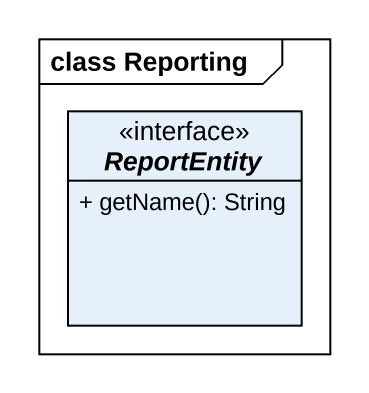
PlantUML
@startuml
mainframe class Reporting
hide circle
hide empty members
skinparam classAttributeIconSize 0
interface ReportEntity <<interface>> {
  + getName(): String
}
@enduml
